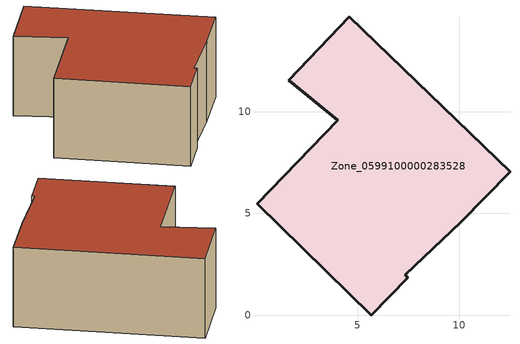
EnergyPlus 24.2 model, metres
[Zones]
Zone_0599100000283528
 floor ground (C_G): 12.48,7.06 10.05,4.57 7.33,1.99 7.46,1.85 5.67,0 0.06,5.48 4.03,9.59 1.61,11.55 4.58,14.66 z1.59
 wall outside (C_F): 10.05,4.57 12.48,7.06 4.58,14.66 1.61,11.55 4.03,9.59 0.06,5.48 5.67,0 7.46,1.85 7.33,1.99 10.05,4.57 z1.59:6.5
 roof outside (C_R): 7.46,1.85 7.33,1.99 10.05,4.57 12.48,7.06 4.58,14.66 1.61,11.55 4.03,9.59 0.06,5.48 5.67,0 z6.5
[BUILDING]
Pand.0599100000283528: North Axis=0; Terrain=City; Loads Convergence Tolerance Value=0.04; Temperature Convergence Tolerance Value=0.4; Solar Distribution=FullExterior; Maximum Number of Warmup Days=25; Minimum Number of Warmup Days=1
[Site:Location]
Rotterdam.The.Hague.AP_ZH_NLD Design_Conditions: Latitude=51.96; Longitude=4.45; Time Zone=1; Elevation=-4.5
[SITE:GROUNDTEMPERATURE:BUILDINGSURFACE]
18, 18, 18, 18, 18, 18, 18, 18, 18, 18, 18, 18
[MATERIAL] Thermal Absorptance=0.9; Solar Absorptance=0.7; Visible Absorptance=0.7
Name | Roughness | Thickness | Conductivity | Density | Specific Heat
G.D.1965 | MediumSmooth | 0.15 | 1 | 540 | 1210
F.D.1965 | Rough | 0.3 | 0.857143 | 1920 | 840
R.D.1965 | MediumRough | 0.2 | 0.08 | 1500 | 1000
[CONSTRUCTION]
C_G: G.D.1965
C_F: F.D.1965
C_R: R.D.1965
[ZONE]
Zone_0599100000283528: Type=1; Multiplier=1; Ceiling Height=Autocalculate; Volume=Autocalculate; Floor Area=autocalculate; Part of Total Floor Area=Yes
[ZONEINFILTRATION:DESIGNFLOWRATE]
Infil_Zone_0599100000283528: Zone or ZoneList or Space or SpaceList=Zone_0599100000283528; Schedule=AlwaysOn; Design Flow Rate Calculation Method=Flow/Area; Flow Rate per Floor Area=0.0042; Constant Term Coefficient=1; Temperature Term Coefficient=0; Velocity Term Coefficient=0; Velocity Squared Term Coefficient=0
[HVACTEMPLATE:ZONE:IDEALLOADSAIRSYSTEM]
Zone_0599100000283528: Maximum Heating Supply Air Temperature=50; Minimum Cooling Supply Air Temperature=13; Maximum Heating Supply Air Humidity Ratio=0.0156; Minimum Cooling Supply Air Humidity Ratio=0.0077; Heating Limit=NoLimit; Cooling Limit=NoLimit; Dehumidification Control Type=ConstantSensibleHeatRatio; Cooling Sensible Heat Ratio=0.7; Dehumidification Setpoint=60; Humidification Control Type=None; Humidification Setpoint=30; Outdoor Air Method=None; Outdoor Air Flow Rate per Person=0.00944; Outdoor Air Flow Rate per Zone Floor Area=0; Outdoor Air Flow Rate per Zone=0; Demand Controlled Ventilation Type=None; Outdoor Air Economizer Type=NoEconomizer; Heat Recovery Type=None; Sensible Heat Recovery Effectiveness=0.7; Latent Heat Recovery Effectiveness=0.65
[ZONECONTROL:THERMOSTAT]
ThermostatControl_Zone_0599100000283528: Zone or ZoneList=Zone_0599100000283528; Control Type Schedule=DualSetpointControlType; Control 1=Thermostat_Zone_0599100000283528; Temperature Difference Between Cutout And Setpoint=0
[THERMOSTATSETPOINT:DUALSETPOINT]
Thermostat_Zone_0599100000283528: Heating Setpoint Temperature Schedule=HeatingSetpoint_Zone_0599100000283528; Cooling Setpoint Temperature Schedule=CoolingSetpoint_Zone_0599100000283528
[SCHEDULE:COMPACT]
HeatingSetpoint_Zone_0599100000283528: Through: 12/31, For: AllDays, Until: 24:00, 21
CoolingSetpoint_Zone_0599100000283528: Through: 12/31, For: AllDays, Until: 24:00, 24
DualSetpointControlType: Through: 12/31, For: AllDays, Until: 24:00, 4
AlwaysOn: Through: 12/31, For: AllDays, Until: 24:00, 1
